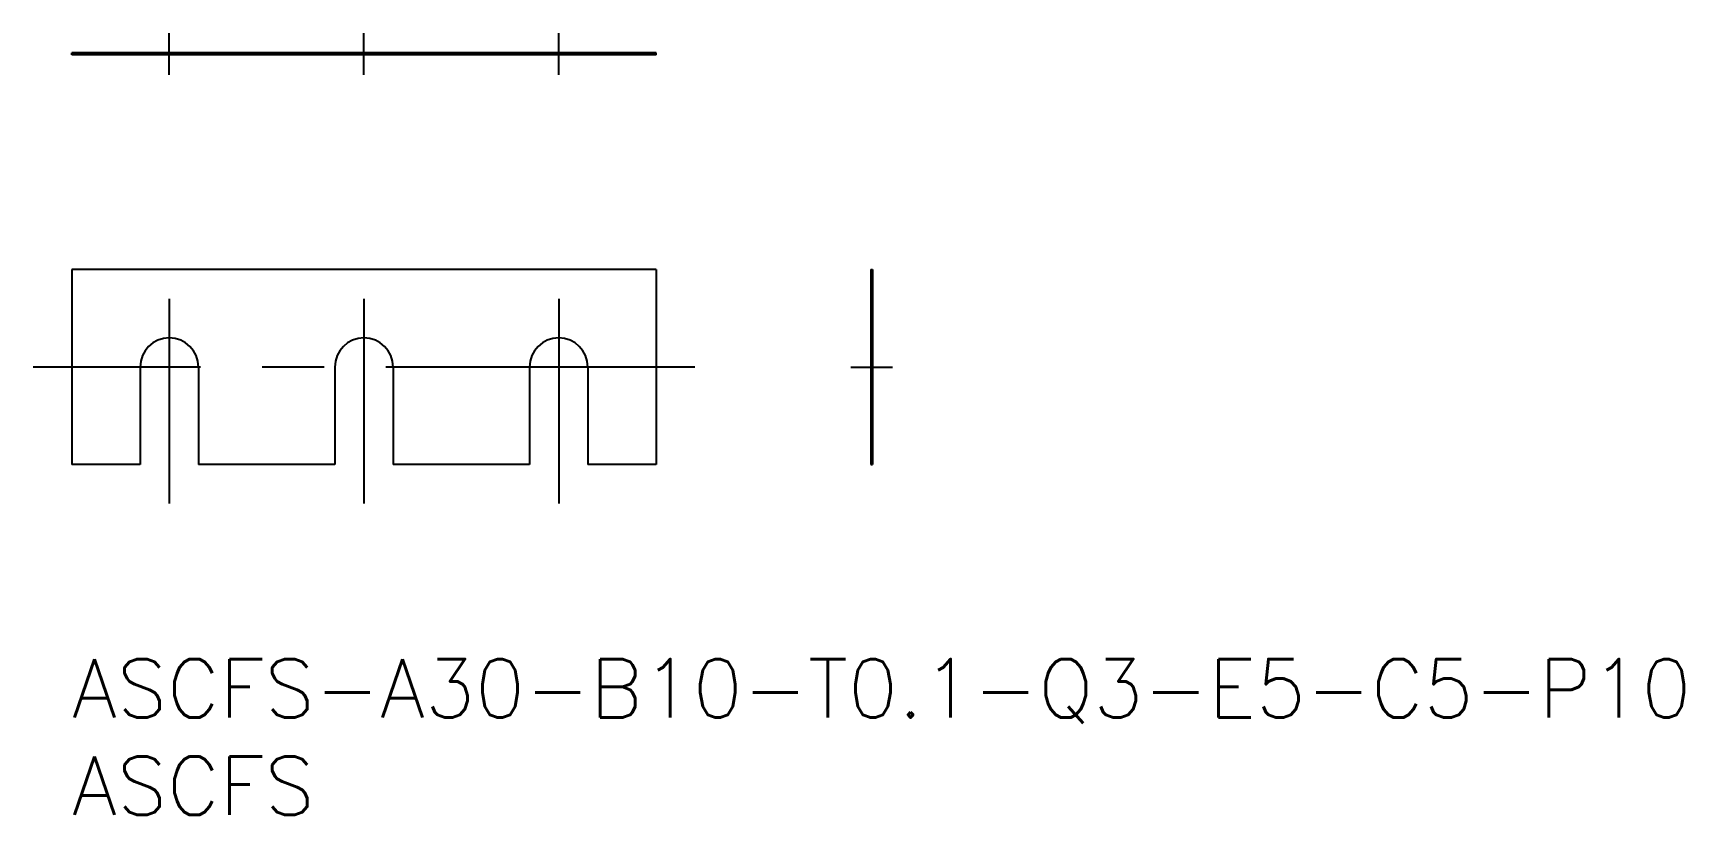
# Model space of a CAD drawing. Extents: x -2 to 82.8, y -8 to 32.1.
import ezdxf

# ---------------------------------------------------------------- set-up
doc = ezdxf.new("R2010")
doc.units = 0
doc.header["$LTSCALE"] = 0.5
doc.linetypes.add('CENTER', pattern=[50.8, 31.75, -6.35, 6.35, -6.35])
doc.linetypes.add('DASHED', pattern=[19.05, 12.7, -6.35])
for name, color, linetype in [('MSM_CENTER', 1, 'CENTER'), ('MSM_CONTINUOUS', 7, 'CONTINUOUS'), ('MSM_DASHED', 4, 'DASHED'), ('MSM_PART_NUMBER', 7, 'CONTINUOUS')]:
    doc.layers.add(name, color=color, linetype=linetype)
doc.styles.get("Standard").update_dxf_attribs({"font": 'txt.shx', "height": 1, "bigfont": 'bigfont.shx'})

# ---------------------------------------------------------------- blocks, each defined once
blk = doc.blocks.new('*U37')
at = {"layer": 'MSM_PART_NUMBER'}
blk.add_text('ASCFS-A30-B10-T0.1-Q3-E5-C5-P10', height=3, dxfattribs=at).set_placement((0, -3))
blk = doc.blocks.new('*U38')
at = {"layer": 'MSM_PART_NUMBER'}
blk.add_text('ASCFS', height=3, dxfattribs=at).set_placement((0, -8))

msp = doc.modelspace()

# ---------------------------------------------------------------- linework, layer by layer
at = {"layer": 'MSM_CENTER'}
for p, q in [((5, 30), (5, 32.15)), ((15, 30), (15, 32.15)), ((25, 30), (25, 32.15)), ((5, 18.5), (5, 8)), ((15, 18.5), (15, 8)), ((25, 18.5), (25, 8)), ((32, 15), (-2, 15)), ((40, 15), (42.15, 15))]:
    msp.add_line(p, q, dxfattribs=at)
at = {"layer": 'MSM_CONTINUOUS'}
for p, q in [((30, 31.125), (0, 31.125)), ((0, 31.025), (0, 31.125)), ((30, 31.025), (0, 31.025)), ((30, 31.025), (30, 31.125)), ((30, 20), (0, 20)), ((0, 20), (0, 10)), ((30, 20), (30, 10)), ((41.025, 20), (41.125, 20)), ((41.025, 20), (41.025, 10)), ((41.125, 20), (41.125, 10)), ((3.5, 15), (3.5, 10)), ((6.5, 15), (6.5, 10)), ((13.5, 15), (13.5, 10)), ((16.5, 15), (16.5, 10)), ((23.5, 15), (23.5, 10)), ((26.5, 15), (26.5, 10)), ((3.5, 10), (0, 10)), ((13.5, 10), (6.5, 10)), ((23.5, 10), (16.5, 10)), ((30, 10), (26.5, 10)), ((41.025, 10), (41.125, 10))]:
    msp.add_line(p, q, dxfattribs=at)
for centre in [(5, 15), (15, 15), (25, 15)]:
    msp.add_arc(centre, 1.5, 0, 180, dxfattribs=at)
at = {"layer": 'MSM_DASHED'}
for p, q in [((3.5, 31.125), (3.5, 31.025)), ((6.5, 31.125), (6.5, 31.025)), ((13.5, 31.125), (13.5, 31.025)), ((16.5, 31.125), (16.5, 31.025)), ((23.5, 31.125), (23.5, 31.025)), ((26.5, 31.125), (26.5, 31.025)), ((41.025, 16.5), (41.125, 16.5))]:
    msp.add_line(p, q, dxfattribs=at)

# ---------------------------------------------------------------- block references
at = {"layer": 'MSM_CONTINUOUS'}
for name in ['*U37', '*U38']:
    msp.add_blockref(name, (0, 0), dxfattribs=at)

doc.saveas('drawing.dxf')
